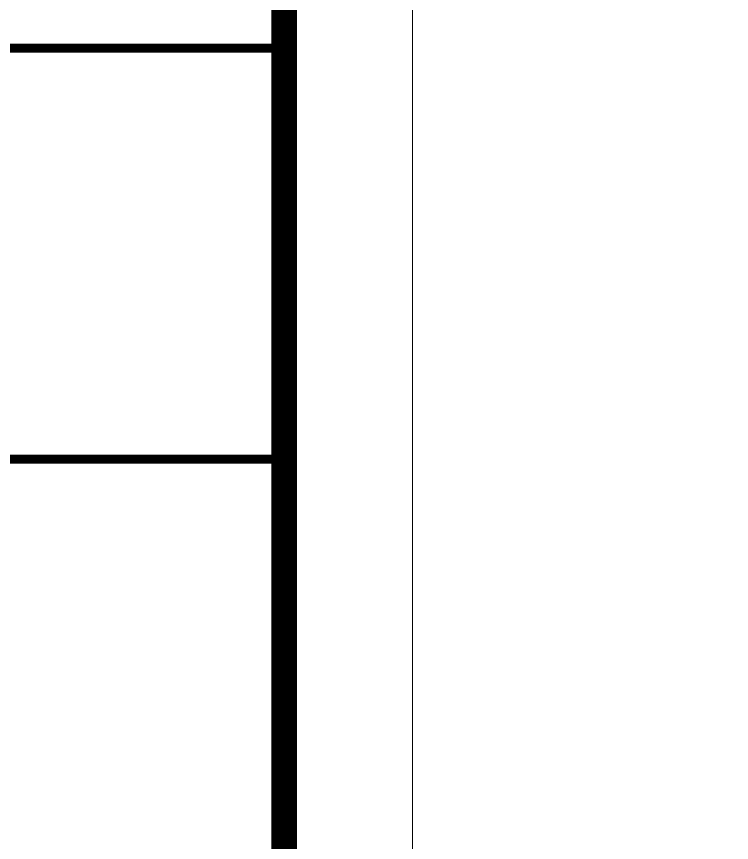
# Model space of a CAD drawing. Header units: millimetres. Extents: x 53009415 to 54059915, y 20499171 to 20796171.
# Drawn here: x 53211704 to 53225624, y 20560210 to 20576284 of the extents above; entities that cross this region are included whole.
import ezdxf

# ---------------------------------------------------------------- set-up
doc = ezdxf.new("R2010")
doc.units = ezdxf.units.MM
doc.header["$LTSCALE"] = 1000
doc.layers.add('PUB_TITLE', color=7, linetype='Continuous', lineweight=20)
doc.layers.add('ROAD', color=2, linetype='Continuous')

# ---------------------------------------------------------------- blocks, each defined once
blk = doc.blocks.new('a1')
at = {"layer": 'PUB_TITLE'}
blk.add_lwpolyline([(50422310, 18549330), (50506410, 18549330), (50506410, 18608730), (50422310, 18608730)], close=True, dxfattribs=at)
blk = doc.blocks.new('2015AACI_TQ_A3')
at = {"layer": 'PUB_TITLE'}
blk.add_lwpolyline([(-6000, 0), (0, 0), (0, 28700), (-6000, 28700)], close=True, dxfattribs=at)
at = {"layer": 'PUB_TITLE', "const_width": 35}
for points in [[(-6000, 14800), (0, 14800)], [(-6000, 13200), (0, 13200)]]:
    blk.add_lwpolyline(points, dxfattribs=at)

msp = doc.modelspace()

# ---------------------------------------------------------------- linework, layer by layer
at = {"layer": 'PUB_TITLE'}
msp.add_lwpolyline([(53009415.381, 20499170.783), (53219415.381, 20499170.783), (53219415.381, 20647670.783), (53009415.381, 20647670.783)], close=True, dxfattribs=at)
at = {"layer": 'PUB_TITLE', "const_width": 500}
msp.add_lwpolyline([(53021915.381, 20501670.783), (53216915.381, 20501670.783), (53216915.381, 20645170.783), (53021915.381, 20645170.783)], close=True, dxfattribs=at)

# ---------------------------------------------------------------- block references
at = {"layer": 'PUB_TITLE', "xscale": 5, "yscale": 5, "zscale": 5}
msp.add_blockref('2015AACI_TQ_A3', (53216915.381, 20501670.783), dxfattribs=at)
at = {"layer": 'ROAD', "xscale": 5, "yscale": 5, "zscale": 5}
msp.add_blockref('a1', (-198892134.618, -72247479.218), dxfattribs=at)

doc.saveas('drawing.dxf')
